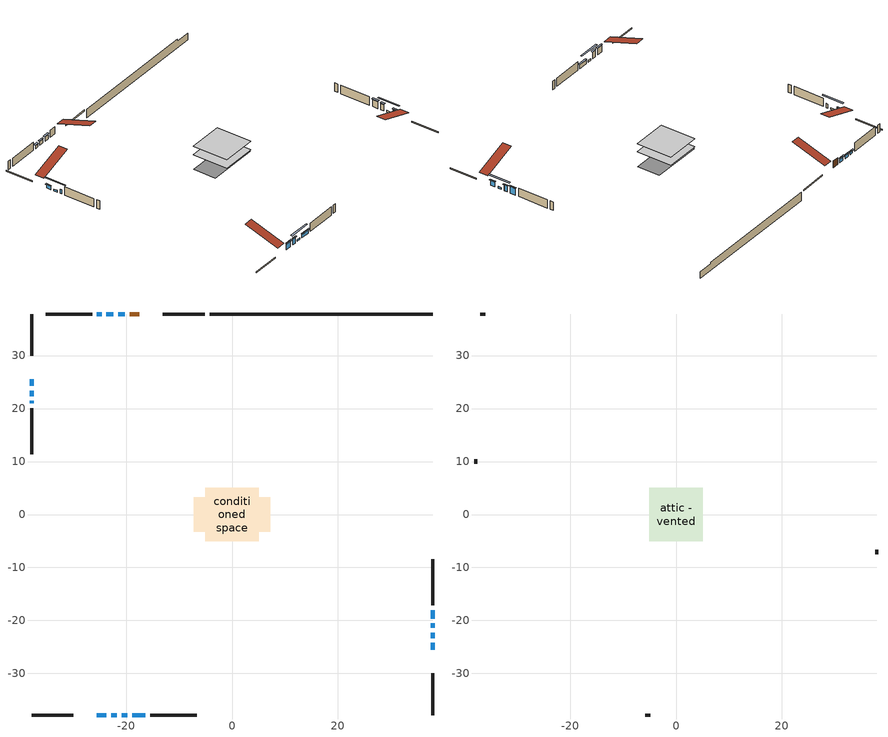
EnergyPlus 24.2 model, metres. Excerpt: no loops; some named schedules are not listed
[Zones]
conditioned space
 floor outside (Floor1 construction): -0.53,-0.53 -0.53,0.53 0.53,0.53 0.53,-0.53 z0.61
 floor adiabatic (AdiabaticFloorConstruction): -5.03,-5.03 -5.03,5.03 5.03,5.03 5.03,-5.03 z0.61
 floor foundation (Slab1 construction): -7.25,-3.26 -7.25,3.26 7.25,3.26 7.25,-3.26 z-1.83
 wall outside (RimJoist1 construction): -5.15,37.84 -13.03,37.84 / -37.84,-37.84 -29.96,-37.84 / -37.84,37.84 -37.84,29.96 / 37.84,-37.84 37.84,-29.96 z0.61:0.91
 wall outside (AdiabaticWallConstruction 1): -17.47,37.84 -19.29,37.84 z0.61:2.64
 wall outside (AdiabaticWallConstruction): 37.84,-25.52 37.84,-24.25 z0.61:2.13; -25.52,-37.84 -23.69,-37.84 / -22.76,-37.84 -21.74,-37.84 / 37.84,-21.38 37.84,-20.56 z0.61:2.44; -37.84,25.52 -37.84,24.3 / -22.42,37.84 -23.69,37.84 / -18.87,-37.84 -16.33,-37.84 z0.61:1.68; 37.84,-23.32 37.84,-22.3 / -20.81,-37.84 -19.8,-37.84 / -37.84,23.37 -37.84,22.35 z0.61:1.12; -37.84,21.43 -37.84,21 z0.61:1.83; 37.84,-19.64 37.84,-18.06 z0.61:2.64; -20.22,37.84 -21.49,37.84 z0.61:1.88; -24.62,37.84 -25.49,37.84 z0.61:1.47
 wall outside (Wall1 construction): -26.41,37.84 -35.12,37.84 / -15.4,-37.84 -6.7,-37.84 / -37.84,20.07 -37.84,11.37 / 37.84,-17.13 37.84,-8.43 z0.61:3.05
 wall foundation (FoundationWall1 construction): -4.22,37.84,-1.83 -4.22,37.84,0.61 33.64,37.84,0.61 33.64,37.84,0.12 37.84,37.84,0.12 37.84,37.84,-1.83
 window (WindowConstruction): 37.84,-25.52 37.84,-24.25 z0.61:2.13
 window (WindowConstruction 7): -25.52,-37.84 -23.69,-37.84 z0.61:2.44
 window (WindowConstruction 8): -22.76,-37.84 -21.74,-37.84 z0.61:2.44
 window (WindowConstruction 9): -37.84,25.52 -37.84,24.3 z0.61:1.68
 window (WindowConstruction 10): 37.84,-23.32 37.84,-22.3 z0.61:1.12
 window (WindowConstruction 11): -20.81,-37.84 -19.8,-37.84 z0.61:1.12
 window (WindowConstruction 12): -37.84,23.37 -37.84,22.35 z0.61:1.12
 window (WindowConstruction 13): -37.84,21.43 -37.84,21 z0.61:1.83
 window (WindowConstruction 1): 37.84,-21.37 37.84,-20.56 z0.61:2.44
 window (WindowConstruction 2): 37.84,-19.63 37.84,-18.06 z0.61:2.64
 window (WindowConstruction 3): -20.22,37.84 -21.49,37.84 z0.61:1.88
 window (WindowConstruction 4): -22.42,37.84 -23.69,37.84 z0.61:1.68
 window (WindowConstruction 5): -24.62,37.84 -25.48,37.84 z0.61:1.47
 window (WindowConstruction 6): -18.87,-37.84 -16.33,-37.84 z0.61:1.68
 door (Door): -17.47,37.84 -19.29,37.84 z0.61:2.64
 ceiling adiabatic (AdiabaticFloorConstruction): 5.03,-5.03 5.03,5.03 -5.03,5.03 -5.03,-5.03 z0.61
attic - vented
 floor to conditioned space (Floor2 construction Reversed): -5.03,-5.03 -5.03,5.03 5.03,5.03 5.03,-5.03 z3.05
 wall outside (Wall2 construction): -36.04,37.84 -36.91,37.84 / -5.77,-37.84 -4.9,-37.84 / -37.84,10.44 -37.84,9.57 / 37.84,-7.5 37.84,-6.63 z0.61:3.05
 roof outside (Roof1 construction): -16.54,37.84,3.05 -16.54,28.05,6.31 -13.96,28.05,6.31 -13.96,37.84,3.05; -26.45,-37.84,3.05 -26.45,-28.05,6.31 -29.03,-28.05,6.31 -29.03,-37.84,3.05; -37.84,26.45,3.05 -28.05,26.45,6.31 -28.05,29.03,6.31 -37.84,29.03,3.05; 37.84,-26.45,3.05 28.05,-26.45,6.31 28.05,-29.03,6.31 37.84,-29.03,3.05
shading: 37.84,-24.05 37.84,-25.72 38.25,-25.72 38.25,-24.05 z2.34; -23.49,-37.84 -25.72,-37.84 -25.72,-38.25 -23.49,-38.25 z2.64; -21.54,-37.84 -22.96,-37.84 -22.96,-38.25 -21.54,-38.25 z2.64; -37.84,24.1 -37.84,25.72 -38.25,25.72 -38.25,24.1 z1.88; 37.84,-19.66 37.84,-25.96 38.25,-25.96 38.25,-19.66 z3.76; -17.16,-37.84 -23.45,-37.84 -23.45,-38.25 -17.16,-38.25 z3.76; -37.84,19.72 -37.84,26.01 -38.25,26.01 -38.25,19.72 z3.76; 37.84,-20.36 37.84,-21.58 38.25,-21.58 38.25,-20.36 z2.64; 37.84,-17.86 37.84,-19.84 38.25,-19.84 38.25,-17.86 z2.84; -21.69,37.84 -20.02,37.84 -20.02,38.25 -21.69,38.25 z2.08; -23.89,37.84 -22.22,37.84 -22.22,38.25 -23.89,38.25 z1.88; -25.69,37.84 -24.42,37.84 -24.42,38.25 -25.69,38.25 z1.67; -16.13,-37.84 -19.07,-37.84 -19.07,-38.25 -16.13,-38.25 z1.88
[Building]
Building 1: Terrain=Suburbs
[Site:Location]
Edmonton Intl AP_AB: Latitude {deg}=53.31; Longitude {deg}=-113.58; Time Zone {hr}=-7; Elevation {m}=723; Keep Site Location Information=Yes
[Site:GroundTemperature:Shallow]
-1.56185, -3.61833, -3.78302, -2.80711, 1.11059, 5.01004, 8.39065, 10.5322, 10.7141, 8.97234, 5.67794, 1.89811
[Site:WaterMainsTemperature]
Calculation Method=Schedule; Temperature Schedule=mains temperature schedule
[Material] Roughness=Rough; Thermal Absorptance=0.9
Name | Thickness {m} | Conductivity {W/m-K} | Density {kg/m3} | Specific Heat {J/kg-K} | Solar Absorptance | Visible Absorptance
asphalt or fiberglass shingles | 0.00635 | 0.162714 | 1121.4 | 1465.45 | 0.4 | 0.4
ceiling loosefill ins | 0.169333 | 0.0480833 | 16.02 | 1046.75 | 0.7 | 0.7
ceiling stud and cavity | 0.1397 | 0.508562 | 65.682 | 1177.47 | 0.7 | 0.7
concrete 4.0 in. | 0.1016 | 1.803125 | 2242.8 | 837.4 | 0.7 | 0.7
concrete 8.0 in. | 0.2032 | 1.803125 | 2242.8 | 837.4 | 0.7 | 0.7
door material | 0.04445 | 0.053851 | 512.64 | 1214.23 | 0.7 | 0.7
exterior vertical ins | 0.0174163 | 0.029427 | 32.04 | 1214.23 | 0.7 | 0.7
floor covering | 0.0127 | 0.0433444 | 54.468 | 1339.84 | 0.6 | 0.6
floor rigid ins; rim joist rigid ins | 0.051816 | 0.029427 | 32.04 | 1214.23 | 0.7 | 0.7
floor rigid ins 1; wall rigid ins | 0.512978 | 0.029427 | 32.04 | 1214.23 | 0.7 | 0.7
floor stud and cavity | 0.1397 | 0.0770868 | 92.3553 | 1139.71 | 0.7 | 0.7
floor stud and cavity 1 | 0.1397 | 1.75129 | 37.0049 | 1207.88 | 0.7 | 0.7
furniture material conditioned space 1 | 0.1524 | 0.115458 | 640.8 | 1214.23 | 0.6 | 0.6
gypsum board | 0.0127 | 0.160291 | 801 | 837.4 | 0.6 | 0.6
gypsum board 1 | 0.0127 | 0.160291 | 801 | 837.4 | 0.7 | 0.7
osb sheathing 0.5 in. | 0.0127 | 0.115458 | 512.64 | 1214.23 | 0.7 | 0.7
osb sheathing 0.75 in. | 0.01905 | 0.115458 | 512.64 | 1214.23 | 0.7 | 0.7
osb sheathing 2.0 in. | 0.0508 | 0.115458 | 512.64 | 1214.23 | 0.7 | 0.7
rim joist stud and cavity | 0.0508 | 0.0391144 | 125.044 | 1163.47 | 0.6 | 0.6
wall stud and cavity | 0.1397 | 0.0893451 | 139.0536 | 1170.24 | 0.7 | 0.7
wall stud and cavity 1 | 0.0889 | 6.1454 | 50.32683 | 1063.81 | 0.6 | 0.6
wall stud and cavity 2 | 0.0889 | 0.380278 | 52.3479 | 1209.89 | 0.7 | 0.7
wall stud and cavity 3 | 0.0889 | 0.391764 | 83.0341 | 1211.67 | 0.7 | 0.7
wood siding | 0.0254 | 0.102417 | 544.68 | 1172.36 | 0.4 | 0.4
wood siding 1 | 0.00254 | 0.102417 | 544.68 | 1172.36 | 0.4 | 0.4
wood siding 2; wood siding 3; wood siding 4 | 0.0254 | 0.102417 | 544.68 | 1172.36 | 0.7 | 0.7
[WindowMaterial:SimpleGlazingSystem]
Name | U-Factor {W/m2-K} | Solar Heat Gain Coefficient
WindowMaterial | 3.28927 | 0.59
WindowMaterial 1 | 3.31766 | 0.59
WindowMaterial 10 | 3.01104 | 0.49
WindowMaterial 11 | 3.04 | 0.45
WindowMaterial 2 | 2.91168 | 0.6
WindowMaterial 3 | 3.290401 | 0.57
WindowMaterial 4 | 3.27507 | 0.59
WindowMaterial 5 | 3.28302 | 0.49
WindowMaterial 6 | 3.28813 | 0.56
WindowMaterial 7 | 3.296079 | 0.7
WindowMaterial 8 | 3.31198 | 0.62
WindowMaterial 9 | 2.94291 | 0.59
[Construction]
AdiabaticFloorConstruction: floor stud and cavity 1, floor rigid ins 1, osb sheathing 0.75 in., floor covering
AdiabaticWallConstruction: wood siding 3, wall rigid ins, wall stud and cavity 2, gypsum board
AdiabaticWallConstruction 1: wood siding 4, wall rigid ins, wall stud and cavity 2, gypsum board
Door: door material
Floor1 construction: floor stud and cavity, floor rigid ins, osb sheathing 0.75 in., floor covering
Floor2 construction Reversed: gypsum board, ceiling stud and cavity, ceiling loosefill ins
FoundationWall1 construction: concrete 8.0 in., gypsum board 1
furniture construction conditioned space 1: furniture material conditioned space 1
PartitionWallConstruction: gypsum board, wall stud and cavity 3, gypsum board
RimJoist1 construction: wood siding 2, rim joist rigid ins, osb sheathing 2.0 in., rim joist stud and cavity
Roof1 construction: asphalt or fiberglass shingles
Slab1 construction: concrete 4.0 in.
Wall1 construction: wood siding, osb sheathing 0.5 in., wall stud and cavity, gypsum board
Wall2 construction: wood siding 1, wall stud and cavity 1
WindowConstruction: WindowMaterial
WindowConstruction 1: WindowMaterial 1
WindowConstruction 10; WindowConstruction 11; WindowConstruction 12: WindowMaterial 10
WindowConstruction 13: WindowMaterial 11
WindowConstruction 2: WindowMaterial 2
WindowConstruction 3: WindowMaterial 3
WindowConstruction 4: WindowMaterial 4
WindowConstruction 5: WindowMaterial 5
WindowConstruction 6: WindowMaterial 6
WindowConstruction 7: WindowMaterial 7
WindowConstruction 8: WindowMaterial 8
WindowConstruction 9: WindowMaterial 9
[Zone] Multiplier=1; Part of Total Floor Area=Yes
Name | Volume {m3}
attic - vented | 53.6084
conditioned space | 499.1
[Space]
Name | Zone | Volume {m3}
attic - vented 1 | attic - vented | 53.6084
conditioned space 1 | conditioned space | 499.1
[ZoneInfiltration:EffectiveLeakageArea]
infil attic - vented 1: Zone or Space=attic - vented 1; Schedule=Always On Discrete; Effective Air Leakage Area {cm2}=3517.91; Stack Coefficient=0.000396614; Wind Coefficient=1.34556e-05
[ZoneMixing]
whole house fan mix: Zone or Space=attic - vented; Schedule=Always On Continuous; Design Flow Rate Calculation Method=Flow/Zone; Design Flow Rate {m3/s}=0; Source Zone or Space=conditioned space
[SurfaceProperty:ExposedFoundationPerimeter]
Slab1: Exposed Perimeter Calculation Method=TotalExposedPerimeter; Total Exposed Perimeter {m}=42.062
[InternalMass] Zone or ZoneList=conditioned space; Space or SpaceList=conditioned space 1
Name | Construction | Surface Area {m2}
furniture mass conditioned space 1 | furniture construction conditioned space 1 | 78.736
partition wall mass | PartitionWallConstruction | 196.84
[Lights]
interior lighting: Zone or ZoneList or Space or SpaceList=conditioned space 1; Schedule=interior lighting schedule; Design Level Calculation Method=LightingLevel; Lighting Level {W}=343.2; Return Air Fraction=0; Fraction Radiant=0.6; Fraction Visible=0.2; Fraction Replaceable=1
[People]
occupants: Zone or ZoneList or Space or SpaceList=conditioned space 1; Number of People Schedule=occupants schedule; Number of People Calculation Method=People; Number of People=3; Fraction Radiant=0.314171; Sensible Heat Fraction=0.56303; Activity Level Schedule=occupants activity schedule; Carbon Dioxide Generation Rate {m3/s-W}=0; Enable ASHRAE 55 Comfort Warnings=No; Mean Radiant Temperature Calculation Type=EnclosureAveraged
[ElectricEquipment] Zone or ZoneList or Space or SpaceList=conditioned space 1; Design Level Calculation Method=EquipmentLevel
Name | Schedule | Design Level {W} | Fraction Latent | Fraction Radiant | Fraction Lost
clothes dryer | clothes dryer schedule | 140.772 | 0.015 | 0.081 | 0.85
clothes washer | clothes washer schedule | 32.1985 | 0.03 | 0.162 | 0.7
cooking range | cooking range schedule | 215.147 | 0.08 | 0.432 | 0.2
dishwasher | dishwasher schedule | 66.8632 | 0.3 | 0.18 | 0.4
fridge | fridge schedule | 72.9452 | 0 | 0.6 | 0
mech vent bath fan 0 | mech vent bath fan 0 schedule | 50.2 | 0 | 0 | 1
mech vent bath fan 1 | mech vent bath fan 1 schedule | 50.2 | 0 | 0 | 1
mech vent house fan | mech vent house fan schedule | 0 | 0 | 0 | 1
mech vent house fan cfis | mech vent house fan cfis schedule | 0 | 0 | 0 | 0
mech vent range fan 0 | mech vent range fan 0 schedule | 57 | 0 | 0 | 1
misc plug loads | misc plug loads schedule | 494.7 | 0.045 | 0.513 | 0.1
whole house fan | Always On Discrete | 0 | 0 | 0 | 1
[OtherEquipment] Zone or ZoneList or Space or SpaceList=conditioned space 1; Design Level Calculation Method=EquipmentLevel
Name | Fuel Type | Schedule | Design Level {W} | Fraction Latent | Fraction Radiant | Fraction Lost
clothes dryer 1 | Electricity | clothes dryer schedule | 0 | 0.015 | 0.081 | 0.85
cooking range 1 | Electricity | cooking range schedule | 0 | 0.08 | 0.432 | 0.2
general water use latent | None | general water use schedule | 62.594 | 1 | 0 | 0
general water use sensible | None | general water use schedule | -61.6891 | 0 | 0.6 | 0
mech vent house fan latent load | None | Always On Discrete | 0 | 1 | 0 | 0
mech vent house fan sensible load | None | Always On Discrete | 0 | 0 | 0 | 0
water heater energy adjustment1 | NaturalGas | Always On Discrete | 0.01 | 0 | 0 | 1
[ZoneInfiltration:DesignFlowRate] Zone or ZoneList or Space or SpaceList=conditioned space 1; Schedule=Always On Discrete; Design Flow Rate Calculation Method=Flow/Zone; Design Flow Rate {m3/s}=0
infil flow; natural vent flow; whole house fan flow
[AvailabilityManager:Scheduled]
furnace airloop Availability Manager: Schedule=Always On Discrete
[Foundation:Kiva]
Foundation Kiva 1: Initial Indoor Air Temperature {C}=18; Wall Height Above Grade {m}=0.609996; Wall Depth Below Slab {m}=0.2032; Custom Block Material Name 1=exterior vertical ins; Custom Block Depth 1 {m}=2.43998; Custom Block X Position 1 {m}=0.2159; Custom Block Z Position 1 {m}=0
[Foundation:Kiva:Settings]
Soil Conductivity {W/m-K}=0.849921; Soil Density {kg/m3}=1842.3; Soil Specific Heat {J/kg-K}=418.7; Ground Solar Absorptivity=0.9; Ground Thermal Absorptivity=0.9; Ground Surface Roughness {m}=0.03; Far-Field Width {m}=40; Deep-Ground Boundary Condition=ZeroFlux; Deep-Ground Depth {m}=40; Minimum Cell Dimension {m}=0.2; Maximum Cell Growth Coefficient=3; Simulation Timestep=Timestep
[Exterior:Lights]
exterior lighting: Schedule=exterior lighting schedule; Design Level {W}=75.6
[EnergyManagementSystem:GlobalVariable]
furnace_airloop_Fan_RTF
infil_program_Qfan
infil_program_Qinf
natural_vent_program_Qnv
natural_vent_program_Qwhf
[EnergyManagementSystem:Sensor]
Name | Output:Variable or Output:Meter Index Key | Output:Variable or Output:Meter
airflow_gain | infil flow | Infiltration Sensible Heat Gain Energy
airflow_gain_1 | natural vent flow | Infiltration Sensible Heat Gain Energy
airflow_gain_2 | whole house fan flow | Infiltration Sensible Heat Gain Energy
airflow_loss | infil flow | Infiltration Sensible Heat Loss Energy
airflow_loss_1 | natural vent flow | Infiltration Sensible Heat Loss Energy
airflow_loss_2 | whole house fan flow | Infiltration Sensible Heat Loss Energy
clg_load_cond |  | Cooling:EnergyTransfer:Zone:CONDITIONED SPACE
clg_sp_s; clg_sp_s_1 | cooling setpoint | Schedule Value
clothes_dryer_exhaust_0_sch_s | clothes dryer exhaust 0 schedule | Schedule Value
cool_season | cooling season schedule | Schedule Value
htg_load_cond |  | Heating:EnergyTransfer:Zone:CONDITIONED SPACE
htg_sp_s; htg_sp_s_1 | heating setpoint | Schedule Value
ig_ee_conv | clothes dryer | Electric Equipment Convective Heating Energy
ig_ee_conv_2 | cooking range | Electric Equipment Convective Heating Energy
ig_ee_conv_4 | fridge | Electric Equipment Convective Heating Energy
ig_ee_conv_5 | misc plug loads | Electric Equipment Convective Heating Energy
ig_ee_conv_6 | whole house fan | Electric Equipment Convective Heating Energy
ig_ee_rad | clothes dryer | Electric Equipment Radiant Heating Energy
ig_ee_rad_2 | cooking range | Electric Equipment Radiant Heating Energy
ig_ee_rad_4 | fridge | Electric Equipment Radiant Heating Energy
ig_ee_rad_5 | misc plug loads | Electric Equipment Radiant Heating Energy
ig_ee_rad_6 | whole house fan | Electric Equipment Radiant Heating Energy
ig_lgt_conv | interior lighting | Lights Convective Heating Energy
ig_lgt_rad | interior lighting | Lights Radiant Heating Energy
ig_lgt_vis | interior lighting | Lights Visible Radiation Heating Energy
ig_oe_conv | clothes dryer 1 | Other Equipment Convective Heating Energy
ig_oe_conv_1 | cooking range 1 | Other Equipment Convective Heating Energy
ig_oe_conv_2 | general water use latent | Other Equipment Convective Heating Energy
ig_oe_conv_3 | general water use sensible | Other Equipment Convective Heating Energy
ig_oe_conv_4 | water heater energy adjustment1 | Other Equipment Convective Heating Energy
ig_oe_rad | clothes dryer 1 | Other Equipment Radiant Heating Energy
ig_oe_rad_1 | cooking range 1 | Other Equipment Radiant Heating Energy
ig_oe_rad_2 | general water use latent | Other Equipment Radiant Heating Energy
ig_oe_rad_3 | general water use sensible | Other Equipment Radiant Heating Energy
ig_oe_rad_4 | water heater energy adjustment1 | Other Equipment Radiant Heating Energy
ig_ppl_conv | occupants | People Convective Heating Energy
ig_ppl_rad | occupants | People Radiant Heating Energy
im_conv | furniture mass conditioned space 1 | Surface Inside Face Convection Heat Gain Energy
im_conv_1 | partition wall mass | Surface Inside Face Convection Heat Gain Energy
im_ig | furniture mass conditioned space 1 | Surface Inside Face Internal Gains Radiation Heat Gain Energy
im_ig_1 | partition wall mass | Surface Inside Face Internal Gains Radiation Heat Gain Energy
im_lgt | furniture mass conditioned space 1 | Surface Inside Face Lights Radiation Heat Gain Energy
im_lgt_1 | partition wall mass | Surface Inside Face Lights Radiation Heat Gain Energy
im_sol | furniture mass conditioned space 1 | Surface Inside Face Solar Radiation Heat Gain Energy
im_sol_1 | partition wall mass | Surface Inside Face Solar Radiation Heat Gain Energy
im_surf | furniture mass conditioned space 1 | Surface Inside Face Net Surface Thermal Radiation Heat Gain Energy
im_surf_1 | partition wall mass | Surface Inside Face Net Surface Thermal Radiation Heat Gain Energy
mech_vent_bath_fan_0_sch_s | mech vent bath fan 0 schedule | Schedule Value
mech_vent_bath_fan_1_sch_s | mech vent bath fan 1 schedule | Schedule Value
mech_vent_range_fan_0_sch_s | mech vent range fan 0 schedule | Schedule Value
mv_conv | mech vent bath fan 0 | Electric Equipment Convective Heating Energy
mv_conv_1 | mech vent bath fan 1 | Electric Equipment Convective Heating Energy
mv_conv_2 | mech vent house fan | Electric Equipment Convective Heating Energy
mv_conv_3 | mech vent house fan cfis | Electric Equipment Convective Heating Energy
mv_conv_4 | mech vent range fan 0 | Electric Equipment Convective Heating Energy
mv_conv_5 | mech vent house fan latent load | Other Equipment Convective Heating Energy
mv_conv_6 | mech vent house fan sensible load | Other Equipment Convective Heating Energy
mv_rad | mech vent bath fan 0 | Electric Equipment Radiant Heating Energy
mv_rad_1 | mech vent bath fan 1 | Electric Equipment Radiant Heating Energy
mv_rad_2 | mech vent house fan | Electric Equipment Radiant Heating Energy
mv_rad_3 | mech vent house fan cfis | Electric Equipment Radiant Heating Energy
mv_rad_4 | mech vent range fan 0 | Electric Equipment Radiant Heating Energy
mv_rad_5 | mech vent house fan latent load | Other Equipment Radiant Heating Energy
mv_rad_6 | mech vent house fan sensible load | Other Equipment Radiant Heating Energy
natural_vent_s | natural vent schedule | Schedule Value
out_pb_s |  | Site Outdoor Air Barometric Pressure
out_wt_s |  | Site Outdoor Air Humidity Ratio
site_vw_s |  | Site Wind Speed
ss_back_out | Window1 | Surface Window Shortwave from Zone Back Out Window Heat Transfer Rate
ss_back_out_1 | Window10 | Surface Window Shortwave from Zone Back Out Window Heat Transfer Rate
ss_back_out_10 | Window5 | Surface Window Shortwave from Zone Back Out Window Heat Transfer Rate
ss_back_out_11 | Window6 | Surface Window Shortwave from Zone Back Out Window Heat Transfer Rate
ss_back_out_12 | Window7 | Surface Window Shortwave from Zone Back Out Window Heat Transfer Rate
ss_back_out_13 | Window8 | Surface Window Shortwave from Zone Back Out Window Heat Transfer Rate
ss_back_out_2 | Window11 | Surface Window Shortwave from Zone Back Out Window Heat Transfer Rate
ss_back_out_3 | Window13 | Surface Window Shortwave from Zone Back Out Window Heat Transfer Rate
ss_back_out_4 | Window14 | Surface Window Shortwave from Zone Back Out Window Heat Transfer Rate
ss_back_out_5 | Window15 | Surface Window Shortwave from Zone Back Out Window Heat Transfer Rate
ss_back_out_6 | Window16 | Surface Window Shortwave from Zone Back Out Window Heat Transfer Rate
ss_back_out_7 | Window17 | Surface Window Shortwave from Zone Back Out Window Heat Transfer Rate
ss_back_out_8 | Window2 | Surface Window Shortwave from Zone Back Out Window Heat Transfer Rate
ss_back_out_9 | Window4 | Surface Window Shortwave from Zone Back Out Window Heat Transfer Rate
ss_conv | Door1 | Surface Inside Face Convection Heat Gain Energy
ss_conv_1 | Window1 | Surface Inside Face Convection Heat Gain Energy
ss_conv_10 | Window4 | Surface Inside Face Convection Heat Gain Energy
ss_conv_11 | Window5 | Surface Inside Face Convection Heat Gain Energy
ss_conv_12 | Window6 | Surface Inside Face Convection Heat Gain Energy
ss_conv_13 | Window7 | Surface Inside Face Convection Heat Gain Energy
ss_conv_14 | Window8 | Surface Inside Face Convection Heat Gain Energy
ss_conv_2 | Window10 | Surface Inside Face Convection Heat Gain Energy
ss_conv_3 | Window11 | Surface Inside Face Convection Heat Gain Energy
ss_conv_4 | Window13 | Surface Inside Face Convection Heat Gain Energy
ss_conv_5 | Window14 | Surface Inside Face Convection Heat Gain Energy
ss_conv_6 | Window15 | Surface Inside Face Convection Heat Gain Energy
ss_conv_7 | Window16 | Surface Inside Face Convection Heat Gain Energy
ss_conv_8 | Window17 | Surface Inside Face Convection Heat Gain Energy
ss_conv_9 | Window2 | Surface Inside Face Convection Heat Gain Energy
ss_ig | Door1 | Surface Inside Face Internal Gains Radiation Heat Gain Energy
ss_ig_1 | Window1 | Surface Inside Face Internal Gains Radiation Heat Gain Energy
ss_ig_10 | Window4 | Surface Inside Face Internal Gains Radiation Heat Gain Energy
ss_ig_11 | Window5 | Surface Inside Face Internal Gains Radiation Heat Gain Energy
ss_ig_12 | Window6 | Surface Inside Face Internal Gains Radiation Heat Gain Energy
ss_ig_13 | Window7 | Surface Inside Face Internal Gains Radiation Heat Gain Energy
ss_ig_14 | Window8 | Surface Inside Face Internal Gains Radiation Heat Gain Energy
ss_ig_2 | Window10 | Surface Inside Face Internal Gains Radiation Heat Gain Energy
ss_ig_3 | Window11 | Surface Inside Face Internal Gains Radiation Heat Gain Energy
ss_ig_4 | Window13 | Surface Inside Face Internal Gains Radiation Heat Gain Energy
ss_ig_5 | Window14 | Surface Inside Face Internal Gains Radiation Heat Gain Energy
ss_ig_6 | Window15 | Surface Inside Face Internal Gains Radiation Heat Gain Energy
ss_ig_7 | Window16 | Surface Inside Face Internal Gains Radiation Heat Gain Energy
ss_ig_8 | Window17 | Surface Inside Face Internal Gains Radiation Heat Gain Energy
ss_ig_9 | Window2 | Surface Inside Face Internal Gains Radiation Heat Gain Energy
ss_lgt | Door1 | Surface Inside Face Lights Radiation Heat Gain Energy
ss_sol | Door1 | Surface Inside Face Solar Radiation Heat Gain Energy
ss_surf | Door1 | Surface Inside Face Net Surface Thermal Radiation Heat Gain Energy
ss_surf_1 | Window1 | Surface Inside Face Net Surface Thermal Radiation Heat Gain Energy
ss_surf_10 | Window4 | Surface Inside Face Net Surface Thermal Radiation Heat Gain Energy
ss_surf_11 | Window5 | Surface Inside Face Net Surface Thermal Radiation Heat Gain Energy
ss_surf_12 | Window6 | Surface Inside Face Net Surface Thermal Radiation Heat Gain Energy
ss_surf_13 | Window7 | Surface Inside Face Net Surface Thermal Radiation Heat Gain Energy
ss_surf_14 | Window8 | Surface Inside Face Net Surface Thermal Radiation Heat Gain Energy
ss_surf_2 | Window10 | Surface Inside Face Net Surface Thermal Radiation Heat Gain Energy
ss_surf_3 | Window11 | Surface Inside Face Net Surface Thermal Radiation Heat Gain Energy
ss_surf_4 | Window13 | Surface Inside Face Net Surface Thermal Radiation Heat Gain Energy
ss_surf_5 | Window14 | Surface Inside Face Net Surface Thermal Radiation Heat Gain Energy
ss_surf_6 | Window15 | Surface Inside Face Net Surface Thermal Radiation Heat Gain Energy
ss_surf_7 | Window16 | Surface Inside Face Net Surface Thermal Radiation Heat Gain Energy
ss_surf_8 | Window17 | Surface Inside Face Net Surface Thermal Radiation Heat Gain Energy
ss_surf_9 | Window2 | Surface Inside Face Net Surface Thermal Radiation Heat Gain Energy
ss_trans_in | Window1 | Surface Window Transmitted Solar Radiation Rate
ss_trans_in_1 | Window10 | Surface Window Transmitted Solar Radiation Rate
ss_trans_in_10 | Window5 | Surface Window Transmitted Solar Radiation Rate
ss_trans_in_11 | Window6 | Surface Window Transmitted Solar Radiation Rate
ss_trans_in_12 | Window7 | Surface Window Transmitted Solar Radiation Rate
ss_trans_in_13 | Window8 | Surface Window Transmitted Solar Radiation Rate
ss_trans_in_2 | Window11 | Surface Window Transmitted Solar Radiation Rate
ss_trans_in_3 | Window13 | Surface Window Transmitted Solar Radiation Rate
ss_trans_in_4 | Window14 | Surface Window Transmitted Solar Radiation Rate
